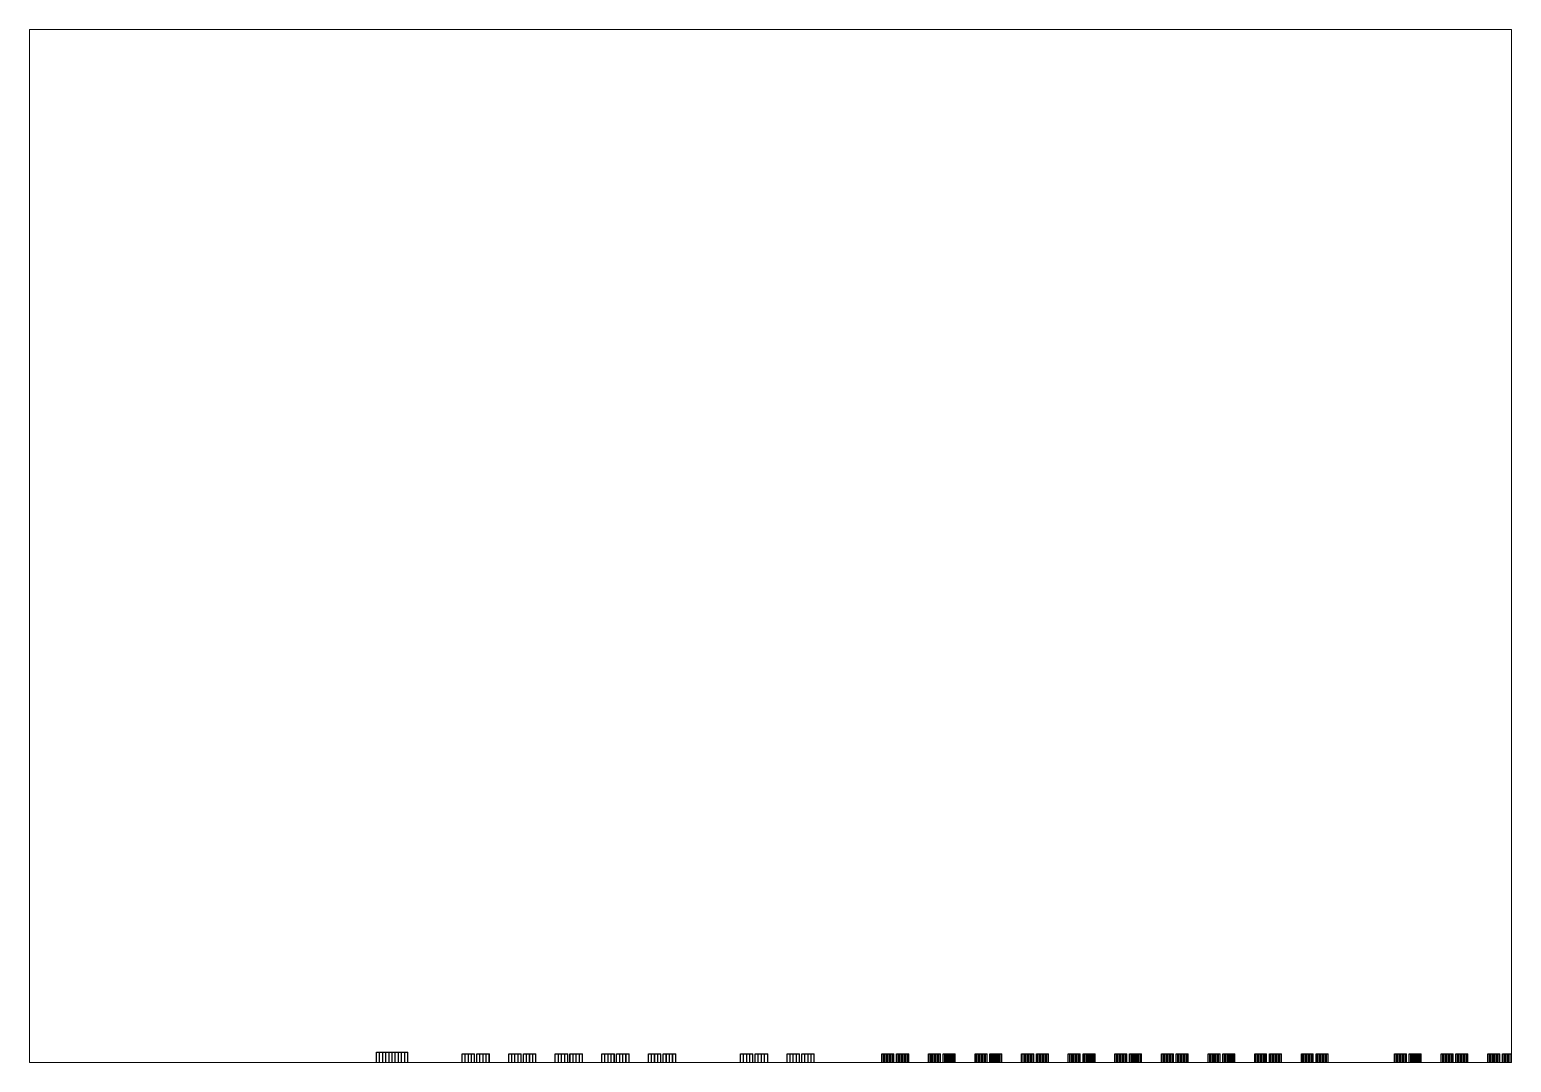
# Paper-space layout 'Лист1' of a CAD drawing. Header units: millimetres. Extents: x 29 to 258, y 20 to 180.
# The model-space entities are those that its viewports show. They can reach past a viewport. Long polylines and large blocks are cut down to what shows.
import ezdxf

# ---------------------------------------------------------------- set-up
doc = ezdxf.new("R2010")
doc.units = ezdxf.units.MM

# ---------------------------------------------------------------- blocks, each defined once
blk = doc.blocks.new('*T28')
at = {"linetype": 'ByBlock', "lineweight": -2, "transparency": 16777216}
for p, q in [((0, 0), (0, 137)), ((0, 137), (160, 137)), ((0, 0), (160, 0)), ((40, 0), (40, 137)), ((80, 0), (80, 137)), ((120, 0), (120, 137)), ((160, 0), (160, 137)), ((188, 0), (188, 137)), ((188, 137), (348, 137)), ((188, 0), (348, 0)), ((228, 0), (228, 137)), ((268, 0), (268, 137)), ((308, 0), (308, 137)), ((348, 0), (348, 137)), ((594, 0), (594, 137)), ((594, 137), (754, 137)), ((594, 0), (754, 0)), ((634, 0), (634, 137)), ((674, 0), (674, 137)), ((714, 0), (714, 137)), ((754, 0), (754, 137)), ((782, 0), (782, 137)), ((782, 137), (942, 137)), ((822, 0), (822, 137)), ((862, 0), (862, 137)), ((902, 0), (902, 137)), ((942, 0), (942, 137)), ((1188, 0), (1188, 137)), ((1188, 137), (1348, 137)), ((1188, 0), (1348, 0)), ((1228, 0), (1228, 137)), ((1268, 0), (1268, 137)), ((1308, 0), (1308, 137)), ((1348, 0), (1348, 137)), ((1376, 0), (1376, 137)), ((1376, 137), (1536, 137)), ((1376, 0), (1536, 0)), ((1416, 0), (1416, 137)), ((1456, 0), (1456, 137)), ((1496, 0), (1496, 137)), ((1536, 0), (1536, 137)), ((1781, 0), (1781, 137)), ((1781, 137), (1941, 137)), ((1781, 0), (1941, 0)), ((1821, 0), (1821, 137)), ((1861, 0), (1861, 137)), ((1901, 0), (1901, 137)), ((1941, 0), (1941, 137)), ((1970, 0), (1970, 137)), ((1970, 137), (2130, 137)), ((1970, 0), (2130, 0)), ((2010, 0), (2010, 137)), ((2050, 0), (2050, 137)), ((2090, 0), (2090, 137)), ((2130, 0), (2130, 137)), ((2375, 0), (2375, 137)), ((2375, 137), (2535, 137)), ((2375, 0), (2535, 0)), ((2415, 0), (2415, 137)), ((2455, 0), (2455, 137)), ((2495, 0), (2495, 137)), ((2535, 0), (2535, 137)), ((2564, 0), (2564, 137)), ((2564, 137), (2724, 137)), ((2564, 0), (2724, 0)), ((2604, 0), (2604, 137)), ((2644, 0), (2644, 137)), ((2684, 0), (2684, 137)), ((2724, 0), (2724, 137)), ((782, 0), (942, 0))]:
    blk.add_line(p, q, dxfattribs=at)
blk = doc.blocks.new('*T29')
at = {"linetype": 'ByBlock', "lineweight": -2, "transparency": 16777216}
for p, q in [((0, 0), (0, 137)), ((0, 137), (160, 137)), ((0, 0), (160, 0)), ((40, 0), (40, 137)), ((80, 0), (80, 137)), ((120, 0), (120, 137)), ((160, 0), (160, 137)), ((188, 0), (188, 137)), ((188, 137), (348, 137)), ((188, 0), (348, 0)), ((228, 0), (228, 137)), ((268, 0), (268, 137)), ((308, 0), (308, 137)), ((348, 0), (348, 137)), ((594, 0), (594, 137)), ((594, 137), (754, 137)), ((594, 0), (754, 0)), ((634, 0), (634, 137)), ((674, 0), (674, 137)), ((714, 0), (714, 137)), ((754, 0), (754, 137)), ((782, 0), (782, 137)), ((782, 137), (942, 137)), ((822, 0), (822, 137)), ((862, 0), (862, 137)), ((902, 0), (902, 137)), ((942, 0), (942, 137)), ((782, 0), (942, 0))]:
    blk.add_line(p, q, dxfattribs=at)
blk = doc.blocks.new('*T30')
at = {"linetype": 'ByBlock', "lineweight": -2, "transparency": 16777216}
for p, q in [((0, 0), (0, 137)), ((0, 137), (153, 137)), ((0, 0), (153, 0)), ((20, 0), (20, 137)), ((39, 0), (39, 137)), ((58, 0), (58, 137)), ((77, 0), (77, 137)), ((96, 0), (96, 137)), ((115, 0), (115, 137)), ((134, 0), (134, 137)), ((153, 0), (153, 137)), ((188, 0), (188, 137)), ((188, 137), (342, 137)), ((188, 0), (342, 0)), ((207, 0), (207, 137)), ((226, 0), (226, 137)), ((245, 0), (245, 137)), ((264, 0), (264, 137)), ((283, 0), (283, 137)), ((302, 0), (302, 137)), ((321, 0), (321, 137)), ((342, 0), (342, 137)), ((594, 0), (594, 137)), ((594, 137), (747, 137)), ((614, 0), (614, 137)), ((633, 0), (633, 137)), ((652, 0), (652, 137)), ((671, 0), (671, 137)), ((690, 0), (690, 137)), ((709, 0), (709, 137)), ((728, 0), (728, 137)), ((747, 0), (747, 137)), ((782, 0), (782, 137)), ((782, 137), (934, 137)), ((801, 0), (801, 137)), ((820, 0), (820, 137)), ((839, 0), (839, 137)), ((858, 0), (858, 137)), ((877, 0), (877, 137)), ((896, 0), (896, 137)), ((915, 0), (915, 137)), ((934, 0), (934, 137)), ((1188, 0), (1188, 137)), ((1188, 137), (1341, 137)), ((1208, 0), (1208, 137)), ((1227, 0), (1227, 137)), ((1246, 0), (1246, 137)), ((1265, 0), (1265, 137)), ((1284, 0), (1284, 137)), ((1303, 0), (1303, 137)), ((1322, 0), (1322, 137)), ((1341, 0), (1341, 137)), ((1376, 0), (1376, 137)), ((1376, 137), (1528, 137)), ((1395, 0), (1395, 137)), ((1414, 0), (1414, 137)), ((1433, 0), (1433, 137)), ((1452, 0), (1452, 137)), ((1471, 0), (1471, 137)), ((1490, 0), (1490, 137)), ((1509, 0), (1509, 137)), ((1528, 0), (1528, 137)), ((1782, 0), (1782, 137)), ((1782, 137), (1935, 137)), ((1802, 0), (1802, 137)), ((1821, 0), (1821, 137)), ((1840, 0), (1840, 137)), ((1859, 0), (1859, 137)), ((1878, 0), (1878, 137)), ((1897, 0), (1897, 137)), ((1916, 0), (1916, 137)), ((1935, 0), (1935, 137)), ((1970, 0), (1970, 137)), ((1970, 137), (2122, 137)), ((1989, 0), (1989, 137)), ((2008, 0), (2008, 137)), ((2027, 0), (2027, 137)), ((2046, 0), (2046, 137)), ((2065, 0), (2065, 137)), ((2084, 0), (2084, 137)), ((2103, 0), (2103, 137)), ((2122, 0), (2122, 137)), ((2376, 0), (2376, 137)), ((2376, 137), (2529, 137)), ((2396, 0), (2396, 137)), ((2415, 0), (2415, 137)), ((2434, 0), (2434, 137)), ((2453, 0), (2453, 137)), ((2472, 0), (2472, 137)), ((2491, 0), (2491, 137)), ((2510, 0), (2510, 137)), ((2529, 0), (2529, 137)), ((2564, 0), (2564, 137)), ((2564, 137), (2716, 137)), ((2583, 0), (2583, 137)), ((2602, 0), (2602, 137)), ((2621, 0), (2621, 137)), ((2640, 0), (2640, 137)), ((2659, 0), (2659, 137)), ((2678, 0), (2678, 137)), ((2697, 0), (2697, 137)), ((2716, 0), (2716, 137)), ((2970, 0), (2970, 137)), ((2970, 137), (3123, 137)), ((2990, 0), (2990, 137)), ((3009, 0), (3009, 137)), ((3028, 0), (3028, 137)), ((3047, 0), (3047, 137)), ((3066, 0), (3066, 137)), ((3085, 0), (3085, 137)), ((3104, 0), (3104, 137)), ((3123, 0), (3123, 137)), ((3158, 0), (3158, 137)), ((3158, 137), (3310, 137)), ((3177, 0), (3177, 137)), ((3196, 0), (3196, 137)), ((3215, 0), (3215, 137)), ((3234, 0), (3234, 137)), ((3253, 0), (3253, 137)), ((3272, 0), (3272, 137)), ((3291, 0), (3291, 137)), ((3310, 0), (3310, 137)), ((3564, 0), (3564, 137)), ((3564, 137), (3717, 137)), ((3584, 0), (3584, 137)), ((3603, 0), (3603, 137)), ((3622, 0), (3622, 137)), ((3641, 0), (3641, 137)), ((3660, 0), (3660, 137)), ((3679, 0), (3679, 137)), ((3698, 0), (3698, 137)), ((3717, 0), (3717, 137)), ((3752, 0), (3752, 137)), ((3752, 137), (3904, 137)), ((3771, 0), (3771, 137)), ((3790, 0), (3790, 137)), ((3809, 0), (3809, 137)), ((3828, 0), (3828, 137)), ((3847, 0), (3847, 137)), ((3866, 0), (3866, 137)), ((3885, 0), (3885, 137)), ((3904, 0), (3904, 137)), ((4158, 0), (4158, 137)), ((4158, 137), (4311, 137)), ((4178, 0), (4178, 137)), ((4197, 0), (4197, 137)), ((4216, 0), (4216, 137)), ((4235, 0), (4235, 137)), ((4254, 0), (4254, 137)), ((4273, 0), (4273, 137)), ((4292, 0), (4292, 137)), ((4311, 0), (4311, 137)), ((4346, 0), (4346, 137)), ((4346, 137), (4498, 137)), ((4365, 0), (4365, 137)), ((4384, 0), (4384, 137)), ((4403, 0), (4403, 137)), ((4422, 0), (4422, 137)), ((4441, 0), (4441, 137)), ((4460, 0), (4460, 137)), ((4479, 0), (4479, 137)), ((4498, 0), (4498, 137)), ((4752, 0), (4752, 137)), ((4752, 137), (4904, 137)), ((4771, 0), (4771, 137)), ((4790, 0), (4790, 137)), ((4809, 0), (4809, 137)), ((4828, 0), (4828, 137)), ((4847, 0), (4847, 137)), ((4866, 0), (4866, 137)), ((4885, 0), (4885, 137)), ((4904, 0), (4904, 137)), ((4940, 0), (4940, 137)), ((4940, 137), (5092, 137)), ((4959, 0), (4959, 137)), ((4978, 0), (4978, 137)), ((4997, 0), (4997, 137)), ((5016, 0), (5016, 137)), ((5035, 0), (5035, 137)), ((5054, 0), (5054, 137)), ((5073, 0), (5073, 137)), ((5092, 0), (5092, 137)), ((5346, 0), (5346, 137)), ((5346, 137), (5498, 137)), ((5365, 0), (5365, 137)), ((5384, 0), (5384, 137)), ((5403, 0), (5403, 137)), ((5422, 0), (5422, 137)), ((5441, 0), (5441, 137)), ((5460, 0), (5460, 137)), ((5479, 0), (5479, 137)), ((5498, 0), (5498, 137)), ((5534, 0), (5534, 137)), ((5534, 137), (5686, 137)), ((5553, 0), (5553, 137)), ((5572, 0), (5572, 137)), ((5591, 0), (5591, 137)), ((5610, 0), (5610, 137)), ((5629, 0), (5629, 137)), ((5648, 0), (5648, 137)), ((5667, 0), (5667, 137)), ((5686, 0), (5686, 137)), ((594, 0), (747, 0)), ((782, 0), (934, 0)), ((1188, 0), (1341, 0)), ((1376, 0), (1528, 0)), ((1782, 0), (1935, 0)), ((1970, 0), (2122, 0)), ((2376, 0), (2529, 0)), ((2564, 0), (2716, 0)), ((2970, 0), (3123, 0)), ((3158, 0), (3310, 0)), ((3564, 0), (3717, 0)), ((3752, 0), (3904, 0)), ((4158, 0), (4311, 0)), ((4346, 0), (4498, 0)), ((4752, 0), (4904, 0)), ((4940, 0), (5092, 0)), ((5346, 0), (5498, 0)), ((5534, 0), (5686, 0))]:
    blk.add_line(p, q, dxfattribs=at)
blk = doc.blocks.new('*T31')
at = {"linetype": 'ByBlock', "lineweight": -2, "transparency": 16777216}
for p, q in [((0, 0), (0, 137)), ((0, 137), (153, 137)), ((0, 0), (153, 0)), ((20, 0), (20, 137)), ((39, 0), (39, 137)), ((58, 0), (58, 137)), ((77, 0), (77, 137)), ((96, 0), (96, 137)), ((115, 0), (115, 137)), ((134, 0), (134, 137)), ((153, 0), (153, 137)), ((188, 0), (188, 137)), ((188, 137), (340, 137)), ((188, 0), (340, 0)), ((207, 0), (207, 137)), ((226, 0), (226, 137)), ((245, 0), (245, 137)), ((264, 0), (264, 137)), ((283, 0), (283, 137)), ((302, 0), (302, 137)), ((321, 0), (321, 137)), ((340, 0), (340, 137)), ((594, 0), (594, 137)), ((594, 137), (747, 137)), ((594, 0), (747, 0)), ((614, 0), (614, 137)), ((633, 0), (633, 137)), ((652, 0), (652, 137)), ((671, 0), (671, 137)), ((690, 0), (690, 137)), ((709, 0), (709, 137)), ((728, 0), (728, 137)), ((747, 0), (747, 137)), ((782, 0), (782, 137)), ((782, 137), (934, 137)), ((782, 0), (934, 0)), ((801, 0), (801, 137)), ((820, 0), (820, 137)), ((839, 0), (839, 137)), ((858, 0), (858, 137)), ((877, 0), (877, 137)), ((896, 0), (896, 137)), ((915, 0), (915, 137)), ((934, 0), (934, 137)), ((1188, 0), (1188, 137)), ((1188, 137), (1341, 137)), ((1188, 0), (1341, 0)), ((1208, 0), (1208, 137)), ((1227, 0), (1227, 137)), ((1246, 0), (1246, 137)), ((1265, 0), (1265, 137)), ((1284, 0), (1284, 137)), ((1303, 0), (1303, 137)), ((1322, 0), (1322, 137)), ((1341, 0), (1341, 137)), ((1376, 0), (1376, 137)), ((1376, 137), (1528, 137)), ((1376, 0), (1528, 0)), ((1395, 0), (1395, 137)), ((1414, 0), (1414, 137)), ((1433, 0), (1433, 137)), ((1452, 0), (1452, 137)), ((1471, 0), (1471, 137)), ((1490, 0), (1490, 137)), ((1509, 0), (1509, 137)), ((1528, 0), (1528, 137)), ((1782, 0), (1782, 137)), ((1782, 137), (1935, 137)), ((1782, 0), (1935, 0)), ((1802, 0), (1802, 137)), ((1821, 0), (1821, 137)), ((1840, 0), (1840, 137)), ((1859, 0), (1859, 137)), ((1878, 0), (1878, 137)), ((1897, 0), (1897, 137)), ((1916, 0), (1916, 137)), ((1935, 0), (1935, 137)), ((1970, 0), (1970, 137)), ((1970, 137), (2122, 137)), ((1970, 0), (2122, 0)), ((1989, 0), (1989, 137)), ((2008, 0), (2008, 137)), ((2027, 0), (2027, 137)), ((2046, 0), (2046, 137)), ((2065, 0), (2065, 137)), ((2084, 0), (2084, 137)), ((2103, 0), (2103, 137)), ((2122, 0), (2122, 137)), ((2376, 0), (2376, 137)), ((2376, 137), (2529, 137)), ((2376, 0), (2529, 0)), ((2396, 0), (2396, 137)), ((2415, 0), (2415, 137)), ((2434, 0), (2434, 137)), ((2453, 0), (2453, 137)), ((2472, 0), (2472, 137)), ((2491, 0), (2491, 137)), ((2510, 0), (2510, 137)), ((2529, 0), (2529, 137)), ((2564, 0), (2564, 137)), ((2564, 137), (2716, 137)), ((2564, 0), (2716, 0)), ((2583, 0), (2583, 137)), ((2602, 0), (2602, 137)), ((2621, 0), (2621, 137)), ((2640, 0), (2640, 137)), ((2659, 0), (2659, 137)), ((2678, 0), (2678, 137)), ((2697, 0), (2697, 137)), ((2716, 0), (2716, 137)), ((2970, 0), (2970, 137)), ((2970, 137), (3122, 137)), ((2970, 0), (3122, 0)), ((2989, 0), (2989, 137)), ((3008, 0), (3008, 137)), ((3027, 0), (3027, 137)), ((3046, 0), (3046, 137)), ((3065, 0), (3065, 137)), ((3084, 0), (3084, 137)), ((3103, 0), (3103, 137)), ((3122, 0), (3122, 137)), ((3158, 0), (3158, 137)), ((3158, 137), (3310, 137)), ((3158, 0), (3310, 0)), ((3177, 0), (3177, 137)), ((3196, 0), (3196, 137)), ((3215, 0), (3215, 137)), ((3234, 0), (3234, 137)), ((3253, 0), (3253, 137)), ((3272, 0), (3272, 137)), ((3291, 0), (3291, 137)), ((3310, 0), (3310, 137))]:
    blk.add_line(p, q, dxfattribs=at)
blk = doc.blocks.new('*T32')
at = {"linetype": 'ByBlock', "lineweight": -2, "transparency": 16777216}
for p, q in [((0, 0), (0, 136.705)), ((0, 136.705), (400, 136.705)), ((0, 0), (400, 0)), ((40, 0), (40, 136.705)), ((80, 0), (80, 136.705)), ((120, 0), (120, 136.705)), ((160, 0), (160, 136.705)), ((200, 0), (200, 136.705)), ((240, 0), (240, 136.705)), ((280, 0), (280, 136.705)), ((320, 0), (320, 136.705)), ((360, 0), (360, 136.705)), ((400, 0), (400, 136.705))]:
    blk.add_line(p, q, dxfattribs=at)
blk = doc.blocks.new('*T118')
at = {"linetype": 'ByBlock', "lineweight": -2, "transparency": 16777216}
for p, q in [((0, 0), (0, 136.705)), ((0, 136.705), (160, 136.705)), ((0, 0), (160, 0)), ((40, 0), (40, 136.705)), ((80, 0), (80, 136.705)), ((120, 0), (120, 136.705)), ((160, 0), (160, 136.705))]:
    blk.add_line(p, q, dxfattribs=at)
blk = doc.blocks.new('*T119')
at = {"linetype": 'ByBlock', "lineweight": -2, "transparency": 16777216}
for p, q in [((0, 0), (0, 136.705)), ((0, 136.705), (160, 136.705)), ((0, 0), (160, 0)), ((40, 0), (40, 136.705)), ((80, 0), (80, 136.705)), ((120, 0), (120, 136.705)), ((160, 0), (160, 136.705))]:
    blk.add_line(p, q, dxfattribs=at)
blk = doc.blocks.new('*T120')
at = {"linetype": 'ByBlock', "lineweight": -2, "transparency": 16777216}
for p, q in [((0, 0), (0, 136.705)), ((0, 136.705), (160, 136.705)), ((0, 0), (160, 0)), ((40, 0), (40, 136.705)), ((80, 0), (80, 136.705)), ((120, 0), (120, 136.705)), ((160, 0), (160, 136.705))]:
    blk.add_line(p, q, dxfattribs=at)
blk = doc.blocks.new('*T121')
at = {"linetype": 'ByBlock', "lineweight": -2, "transparency": 16777216}
for p, q in [((0, 0), (0, 136.705)), ((0, 136.705), (160, 136.705)), ((0, 0), (160, 0)), ((40, 0), (40, 136.705)), ((80, 0), (80, 136.705)), ((120, 0), (120, 136.705)), ((160, 0), (160, 136.705))]:
    blk.add_line(p, q, dxfattribs=at)
blk = doc.blocks.new('*T122')
at = {"linetype": 'ByBlock', "lineweight": -2, "transparency": 16777216}
for p, q in [((0, 0), (0, 136.705)), ((0, 136.705), (160, 136.705)), ((0, 0), (160, 0)), ((40, 0), (40, 136.705)), ((80, 0), (80, 136.705)), ((120, 0), (120, 136.705)), ((160, 0), (160, 136.705))]:
    blk.add_line(p, q, dxfattribs=at)
blk = doc.blocks.new('*T123')
at = {"linetype": 'ByBlock', "lineweight": -2, "transparency": 16777216}
for p, q in [((0, 0), (0, 136.705)), ((0, 136.705), (160, 136.705)), ((0, 0), (160, 0)), ((40, 0), (40, 136.705)), ((80, 0), (80, 136.705)), ((120, 0), (120, 136.705)), ((160, 0), (160, 136.705))]:
    blk.add_line(p, q, dxfattribs=at)
blk = doc.blocks.new('*T124')
at = {"linetype": 'ByBlock', "lineweight": -2, "transparency": 16777216}
for p, q in [((0, 0), (0, 136.705)), ((0, 136.705), (160, 136.705)), ((0, 0), (160, 0)), ((40, 0), (40, 136.705)), ((80, 0), (80, 136.705)), ((120, 0), (120, 136.705)), ((160, 0), (160, 136.705))]:
    blk.add_line(p, q, dxfattribs=at)
blk = doc.blocks.new('*T125')
at = {"linetype": 'ByBlock', "lineweight": -2, "transparency": 16777216}
for p, q in [((0, 0), (0, 136.705)), ((0, 136.705), (160, 136.705)), ((0, 0), (160, 0)), ((40, 0), (40, 136.705)), ((80, 0), (80, 136.705)), ((120, 0), (120, 136.705)), ((160, 0), (160, 136.705))]:
    blk.add_line(p, q, dxfattribs=at)
blk = doc.blocks.new('*T126')
at = {"linetype": 'ByBlock', "lineweight": -2, "transparency": 16777216}
for p, q in [((0, 0), (0, 136.705)), ((0, 136.705), (160, 136.705)), ((0, 0), (160, 0)), ((40, 0), (40, 136.705)), ((80, 0), (80, 136.705)), ((120, 0), (120, 136.705)), ((160, 0), (160, 136.705))]:
    blk.add_line(p, q, dxfattribs=at)
blk = doc.blocks.new('*T127')
at = {"linetype": 'ByBlock', "lineweight": -2, "transparency": 16777216}
for p, q in [((0, 0), (0, 136.705)), ((0, 136.705), (160, 136.705)), ((0, 0), (160, 0)), ((40, 0), (40, 136.705)), ((80, 0), (80, 136.705)), ((120, 0), (120, 136.705)), ((160, 0), (160, 136.705))]:
    blk.add_line(p, q, dxfattribs=at)
blk = doc.blocks.new('*T128')
at = {"linetype": 'ByBlock', "lineweight": -2, "transparency": 16777216}
for p, q in [((0, 0), (0, 136.705)), ((0, 136.705), (160, 136.705)), ((0, 0), (160, 0)), ((40, 0), (40, 136.705)), ((80, 0), (80, 136.705)), ((120, 0), (120, 136.705)), ((160, 0), (160, 136.705))]:
    blk.add_line(p, q, dxfattribs=at)
blk = doc.blocks.new('*T129')
at = {"linetype": 'ByBlock', "lineweight": -2, "transparency": 16777216}
for p, q in [((0, 0), (0, 136.705)), ((0, 136.705), (160, 136.705)), ((0, 0), (160, 0)), ((40, 0), (40, 136.705)), ((80, 0), (80, 136.705)), ((120, 0), (120, 136.705)), ((160, 0), (160, 136.705))]:
    blk.add_line(p, q, dxfattribs=at)
blk = doc.blocks.new('*T130')
at = {"linetype": 'ByBlock', "lineweight": -2, "transparency": 16777216}
for p, q in [((0, 0), (0, 137)), ((0, 137), (155, 137)), ((0, 0), (155, 0)), ((20, 0), (20, 137)), ((39, 0), (39, 137)), ((58, 0), (58, 137)), ((77, 0), (77, 137)), ((96, 0), (96, 137)), ((115, 0), (115, 137)), ((134, 0), (134, 137)), ((155, 0), (155, 137))]:
    blk.add_line(p, q, dxfattribs=at)
blk = doc.blocks.new('*T131')
at = {"linetype": 'ByBlock', "lineweight": -2, "transparency": 16777216}
for p, q in [((0, 0), (0, 137)), ((0, 137), (153, 137)), ((0, 0), (153, 0)), ((20, 0), (20, 137)), ((39, 0), (39, 137)), ((58, 0), (58, 137)), ((77, 0), (77, 137)), ((96, 0), (96, 137)), ((115, 0), (115, 137)), ((134, 0), (134, 137)), ((153, 0), (153, 137))]:
    blk.add_line(p, q, dxfattribs=at)
blk = doc.blocks.new('*T132')
at = {"linetype": 'ByBlock', "lineweight": -2, "transparency": 16777216}
for p, q in [((0, 0), (0, 137)), ((0, 137), (153, 137)), ((0, 0), (153, 0)), ((20, 0), (20, 137)), ((39, 0), (39, 137)), ((58, 0), (58, 137)), ((77, 0), (77, 137)), ((96, 0), (96, 137)), ((115, 0), (115, 137)), ((134, 0), (134, 137)), ((153, 0), (153, 137))]:
    blk.add_line(p, q, dxfattribs=at)
blk = doc.blocks.new('*T133')
at = {"linetype": 'ByBlock', "lineweight": -2, "transparency": 16777216}
for p, q in [((0, 0), (0, 137)), ((0, 137), (153, 137)), ((0, 0), (153, 0)), ((20, 0), (20, 137)), ((39, 0), (39, 137)), ((58, 0), (58, 137)), ((77, 0), (77, 137)), ((96, 0), (96, 137)), ((115, 0), (115, 137)), ((134, 0), (134, 137)), ((153, 0), (153, 137))]:
    blk.add_line(p, q, dxfattribs=at)
blk = doc.blocks.new('*T134')
at = {"linetype": 'ByBlock', "lineweight": -2, "transparency": 16777216}
for p, q in [((0, 0), (0, 137)), ((0, 137), (153, 137)), ((0, 0), (153, 0)), ((20, 0), (20, 137)), ((39, 0), (39, 137)), ((58, 0), (58, 137)), ((77, 0), (77, 137)), ((96, 0), (96, 137)), ((115, 0), (115, 137)), ((134, 0), (134, 137)), ((153, 0), (153, 137))]:
    blk.add_line(p, q, dxfattribs=at)
blk = doc.blocks.new('*T135')
at = {"linetype": 'ByBlock', "lineweight": -2, "transparency": 16777216}
for p, q in [((0, 0), (0, 137)), ((0, 137), (153, 137)), ((0, 0), (153, 0)), ((20, 0), (20, 137)), ((39, 0), (39, 137)), ((58, 0), (58, 137)), ((77, 0), (77, 137)), ((96, 0), (96, 137)), ((115, 0), (115, 137)), ((134, 0), (134, 137)), ((153, 0), (153, 137))]:
    blk.add_line(p, q, dxfattribs=at)
blk = doc.blocks.new('*T136')
at = {"linetype": 'ByBlock', "lineweight": -2, "transparency": 16777216}
for p, q in [((0, 0), (0, 137)), ((0, 137), (153, 137)), ((0, 0), (153, 0)), ((20, 0), (20, 137)), ((39, 0), (39, 137)), ((58, 0), (58, 137)), ((77, 0), (77, 137)), ((96, 0), (96, 137)), ((115, 0), (115, 137)), ((134, 0), (134, 137)), ((153, 0), (153, 137))]:
    blk.add_line(p, q, dxfattribs=at)
blk = doc.blocks.new('*T137')
at = {"linetype": 'ByBlock', "lineweight": -2, "transparency": 16777216}
for p, q in [((0, 0), (0, 137)), ((0, 137), (153, 137)), ((0, 0), (153, 0)), ((20, 0), (20, 137)), ((39, 0), (39, 137)), ((58, 0), (58, 137)), ((77, 0), (77, 137)), ((96, 0), (96, 137)), ((115, 0), (115, 137)), ((134, 0), (134, 137)), ((153, 0), (153, 137))]:
    blk.add_line(p, q, dxfattribs=at)
blk = doc.blocks.new('*T138')
at = {"linetype": 'ByBlock', "lineweight": -2, "transparency": 16777216}
for p, q in [((0, 0), (0, 137)), ((0, 137), (153, 137)), ((0, 0), (153, 0)), ((20, 0), (20, 137)), ((39, 0), (39, 137)), ((58, 0), (58, 137)), ((77, 0), (77, 137)), ((96, 0), (96, 137)), ((115, 0), (115, 137)), ((134, 0), (134, 137)), ((153, 0), (153, 137))]:
    blk.add_line(p, q, dxfattribs=at)
blk = doc.blocks.new('*T139')
at = {"linetype": 'ByBlock', "lineweight": -2, "transparency": 16777216}
for p, q in [((0, 0), (0, 137)), ((0, 137), (153, 137)), ((0, 0), (153, 0)), ((20, 0), (20, 137)), ((39, 0), (39, 137)), ((58, 0), (58, 137)), ((77, 0), (77, 137)), ((96, 0), (96, 137)), ((115, 0), (115, 137)), ((134, 0), (134, 137)), ((153, 0), (153, 137))]:
    blk.add_line(p, q, dxfattribs=at)
blk = doc.blocks.new('*T140')
at = {"linetype": 'ByBlock', "lineweight": -2, "transparency": 16777216}
for p, q in [((0, 0), (0, 137)), ((0, 137), (153, 137)), ((0, 0), (153, 0)), ((20, 0), (20, 137)), ((39, 0), (39, 137)), ((58, 0), (58, 137)), ((77, 0), (77, 137)), ((96, 0), (96, 137)), ((115, 0), (115, 137)), ((134, 0), (134, 137)), ((153, 0), (153, 137))]:
    blk.add_line(p, q, dxfattribs=at)
blk = doc.blocks.new('*T141')
at = {"linetype": 'ByBlock', "lineweight": -2, "transparency": 16777216}
for p, q in [((0, 0), (0, 137)), ((0, 137), (153, 137)), ((0, 0), (153, 0)), ((20, 0), (20, 137)), ((39, 0), (39, 137)), ((58, 0), (58, 137)), ((77, 0), (77, 137)), ((96, 0), (96, 137)), ((115, 0), (115, 137)), ((134, 0), (134, 137)), ((153, 0), (153, 137))]:
    blk.add_line(p, q, dxfattribs=at)
blk = doc.blocks.new('*T142')
at = {"linetype": 'ByBlock', "lineweight": -2, "transparency": 16777216}
for p, q in [((0, 0), (0, 137)), ((0, 137), (153, 137)), ((0, 0), (153, 0)), ((20, 0), (20, 137)), ((39, 0), (39, 137)), ((58, 0), (58, 137)), ((77, 0), (77, 137)), ((96, 0), (96, 137)), ((115, 0), (115, 137)), ((134, 0), (134, 137)), ((153, 0), (153, 137))]:
    blk.add_line(p, q, dxfattribs=at)
blk = doc.blocks.new('*T143')
at = {"linetype": 'ByBlock', "lineweight": -2, "transparency": 16777216}
for p, q in [((0, 0), (0, 137)), ((0, 137), (153, 137)), ((0, 0), (153, 0)), ((20, 0), (20, 137)), ((39, 0), (39, 137)), ((58, 0), (58, 137)), ((77, 0), (77, 137)), ((96, 0), (96, 137)), ((115, 0), (115, 137)), ((134, 0), (134, 137)), ((153, 0), (153, 137))]:
    blk.add_line(p, q, dxfattribs=at)
blk = doc.blocks.new('*T144')
at = {"linetype": 'ByBlock', "lineweight": -2, "transparency": 16777216}
for p, q in [((0, 0), (0, 137)), ((0, 137), (153, 137)), ((0, 0), (153, 0)), ((20, 0), (20, 137)), ((39, 0), (39, 137)), ((58, 0), (58, 137)), ((77, 0), (77, 137)), ((96, 0), (96, 137)), ((115, 0), (115, 137)), ((134, 0), (134, 137)), ((153, 0), (153, 137))]:
    blk.add_line(p, q, dxfattribs=at)
blk = doc.blocks.new('*T145')
at = {"linetype": 'ByBlock', "lineweight": -2, "transparency": 16777216}
for p, q in [((0, 0), (0, 136.705)), ((0, 136.705), (152, 136.705)), ((0, 0), (152, 0)), ((19, 0), (19, 136.705)), ((38, 0), (38, 136.705)), ((57, 0), (57, 136.705)), ((76, 0), (76, 136.705)), ((95, 0), (95, 136.705)), ((114, 0), (114, 136.705)), ((133, 0), (133, 136.705)), ((152, 0), (152, 136.705))]:
    blk.add_line(p, q, dxfattribs=at)
blk = doc.blocks.new('*T146')
at = {"linetype": 'ByBlock', "lineweight": -2, "transparency": 16777216}
for p, q in [((0, 0), (0, 136.705)), ((0, 136.705), (152, 136.705)), ((0, 0), (152, 0)), ((19, 0), (19, 136.705)), ((38, 0), (38, 136.705)), ((57, 0), (57, 136.705)), ((76, 0), (76, 136.705)), ((95, 0), (95, 136.705)), ((114, 0), (114, 136.705)), ((133, 0), (133, 136.705)), ((152, 0), (152, 136.705))]:
    blk.add_line(p, q, dxfattribs=at)
blk = doc.blocks.new('*T147')
at = {"linetype": 'ByBlock', "lineweight": -2, "transparency": 16777216}
for p, q in [((0, 0), (0, 136.705)), ((0, 136.705), (152, 136.705)), ((0, 0), (152, 0)), ((19, 0), (19, 136.705)), ((38, 0), (38, 136.705)), ((57, 0), (57, 136.705)), ((76, 0), (76, 136.705)), ((95, 0), (95, 136.705)), ((114, 0), (114, 136.705)), ((133, 0), (133, 136.705)), ((152, 0), (152, 136.705))]:
    blk.add_line(p, q, dxfattribs=at)
blk = doc.blocks.new('*T148')
at = {"linetype": 'ByBlock', "lineweight": -2, "transparency": 16777216}
for p, q in [((0, 0), (0, 136.705)), ((0, 136.705), (152, 136.705)), ((0, 0), (152, 0)), ((19, 0), (19, 136.705)), ((38, 0), (38, 136.705)), ((57, 0), (57, 136.705)), ((76, 0), (76, 136.705)), ((95, 0), (95, 136.705)), ((114, 0), (114, 136.705)), ((133, 0), (133, 136.705)), ((152, 0), (152, 136.705))]:
    blk.add_line(p, q, dxfattribs=at)
blk = doc.blocks.new('*T149')
at = {"linetype": 'ByBlock', "lineweight": -2, "transparency": 16777216}
for p, q in [((0, 0), (0, 137)), ((0, 137), (153, 137)), ((0, 0), (153, 0)), ((20, 0), (20, 137)), ((39, 0), (39, 137)), ((58, 0), (58, 137)), ((77, 0), (77, 137)), ((96, 0), (96, 137)), ((115, 0), (115, 137)), ((134, 0), (134, 137)), ((153, 0), (153, 137))]:
    blk.add_line(p, q, dxfattribs=at)
blk = doc.blocks.new('*T150')
at = {"linetype": 'ByBlock', "lineweight": -2, "transparency": 16777216}
for p, q in [((0, 0), (0, 137)), ((0, 137), (153, 137)), ((0, 0), (153, 0)), ((20, 0), (20, 137)), ((39, 0), (39, 137)), ((58, 0), (58, 137)), ((77, 0), (77, 137)), ((96, 0), (96, 137)), ((115, 0), (115, 137)), ((134, 0), (134, 137)), ((153, 0), (153, 137))]:
    blk.add_line(p, q, dxfattribs=at)
blk = doc.blocks.new('*T151')
at = {"linetype": 'ByBlock', "lineweight": -2, "transparency": 16777216}
for p, q in [((0, 0), (0, 137)), ((0, 137), (153, 137)), ((0, 0), (153, 0)), ((20, 0), (20, 137)), ((39, 0), (39, 137)), ((58, 0), (58, 137)), ((77, 0), (77, 137)), ((96, 0), (96, 137)), ((115, 0), (115, 137)), ((134, 0), (134, 137)), ((153, 0), (153, 137))]:
    blk.add_line(p, q, dxfattribs=at)
blk = doc.blocks.new('*T152')
at = {"linetype": 'ByBlock', "lineweight": -2, "transparency": 16777216}
for p, q in [((0, 0), (0, 137)), ((0, 137), (153, 137)), ((0, 0), (153, 0)), ((20, 0), (20, 137)), ((39, 0), (39, 137)), ((58, 0), (58, 137)), ((77, 0), (77, 137)), ((96, 0), (96, 137)), ((115, 0), (115, 137)), ((134, 0), (134, 137)), ((153, 0), (153, 137))]:
    blk.add_line(p, q, dxfattribs=at)
blk = doc.blocks.new('*T153')
at = {"linetype": 'ByBlock', "lineweight": -2, "transparency": 16777216}
for p, q in [((0, 0), (0, 137)), ((0, 137), (153, 137)), ((0, 0), (153, 0)), ((20, 0), (20, 137)), ((39, 0), (39, 137)), ((58, 0), (58, 137)), ((77, 0), (77, 137)), ((96, 0), (96, 137)), ((115, 0), (115, 137)), ((134, 0), (134, 137)), ((153, 0), (153, 137))]:
    blk.add_line(p, q, dxfattribs=at)

msp = doc.modelspace()

# ---------------------------------------------------------------- block references
for name, p in [('*T32', (4360, -6272)), ('*T28', (5451, -6293)), ('*T118', (5638, -6293)), ('*T119', (6045, -6293)), ('*T120', (6232, -6293)), ('*T121', (6639, -6293)), ('*T122', (6826, -6293)), ('*T123', (7231, -6293)), ('*T124', (7420, -6293)), ('*T125', (7825, -6293)), ('*T126', (8014, -6293)), ('*T29', (8998, -6293)), ('*T127', (9186, -6293)), ('*T128', (9592, -6293)), ('*T129', (9780, -6293)), ('*T30', (10800, -6293)), ('*T130', (10988, -6293)), ('*T131', (11394, -6293)), ('*T132', (11582, -6293)), ('*T133', (11988, -6293)), ('*T134', (12176, -6293)), ('*T135', (12582, -6293)), ('*T136', (12770, -6293)), ('*T137', (13176, -6293)), ('*T138', (13364, -6293)), ('*T139', (13770, -6293)), ('*T140', (13958, -6293)), ('*T141', (14364, -6293)), ('*T142', (14552, -6293)), ('*T143', (14958, -6293)), ('*T144', (15146, -6293)), ('*T145', (15552, -6293)), ('*T146', (15740, -6293)), ('*T147', (16146, -6293)), ('*T148', (16334, -6293)), ('*T31', (17334, -6293)), ('*T149', (17522, -6293)), ('*T150', (17928, -6293)), ('*T151', (18116, -6293)), ('*T152', (18522, -6293)), ('*T153', (18710, -6293))]:
    msp.add_blockref(name, p)

psp = doc.layouts.new('Лист1')

# ---------------------------------------------------------------- viewports
at = {"layer": '0', "color": 0, "view_target_point": (1646.24, 144.26)}
psp.add_viewport(center=(143.44, 99.96), size=(229.5, 159.9353), view_center_point=(7735.54, 170.5), view_height=13158.5751, dxfattribs=at)

doc.saveas('drawing.dxf')
